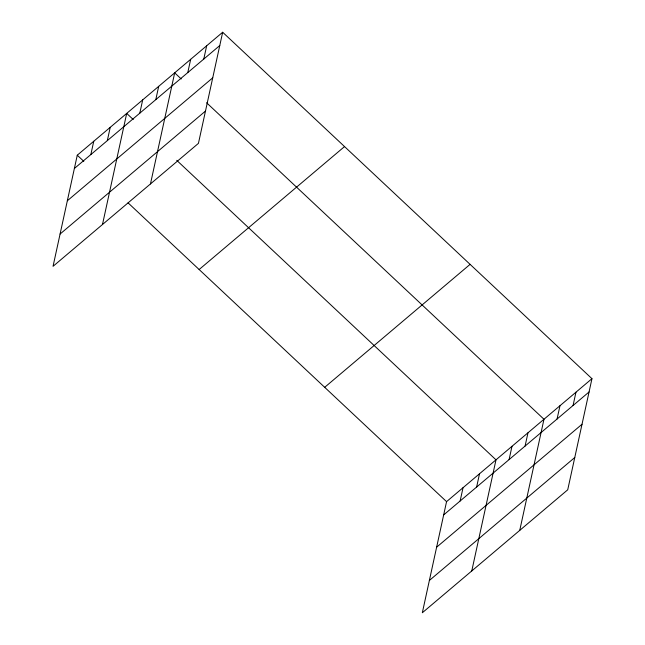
<?xml version="1.0" encoding="UTF-8"?>
<svg xmlns="http://www.w3.org/2000/svg" width="645" height="645" viewBox="0 0 645 645"><rect width="100%" height="100%" fill="white"/><g stroke="black" fill="none" stroke-linecap="round" stroke-linejoin="round"><path stroke-width="0.97" d="M222.67 32.25L77.271 155.203L53.043 266.32L198.442 143.359L222.67 32.25L591.957 378.68L567.729 489.797L422.33 612.75L446.558 501.641L591.957 378.68M90.848 154.55L93.751 141.271M107.328 140.618L110.231 127.331M102.482 224.508L126.702 113.399L133.233 119.527M139.804 113.157L142.698 99.878M155.8 99.636L158.694 86.349M150.462 183.938L174.69 72.829L181.213 78.948M187.784 72.587L190.678 59.3M203.78 59.058L206.674 45.779M460.143 500.988L463.037 487.701M476.623 487.048L479.517 473.769M471.769 570.946L495.997 459.837L176.754 160.355M509.09 459.595L511.985 446.308M525.086 446.066L527.981 432.787M519.749 530.367L543.977 419.258L206.602 102.765M557.07 419.016L559.973 405.737M573.066 405.495L575.961 392.208M74.377 168.49L219.776 45.537M67.338 200.772L212.737 77.819M60.082 234.03L205.481 111.077M199.136 269.529L344.535 146.576M324.693 387.314L470.092 264.361M443.663 514.92L589.062 391.967M436.625 547.202L582.024 424.249M429.368 580.468L574.768 457.515M77.271 155.203L83.802 161.331M128.049 202.836L446.558 501.641"/></g></svg>
